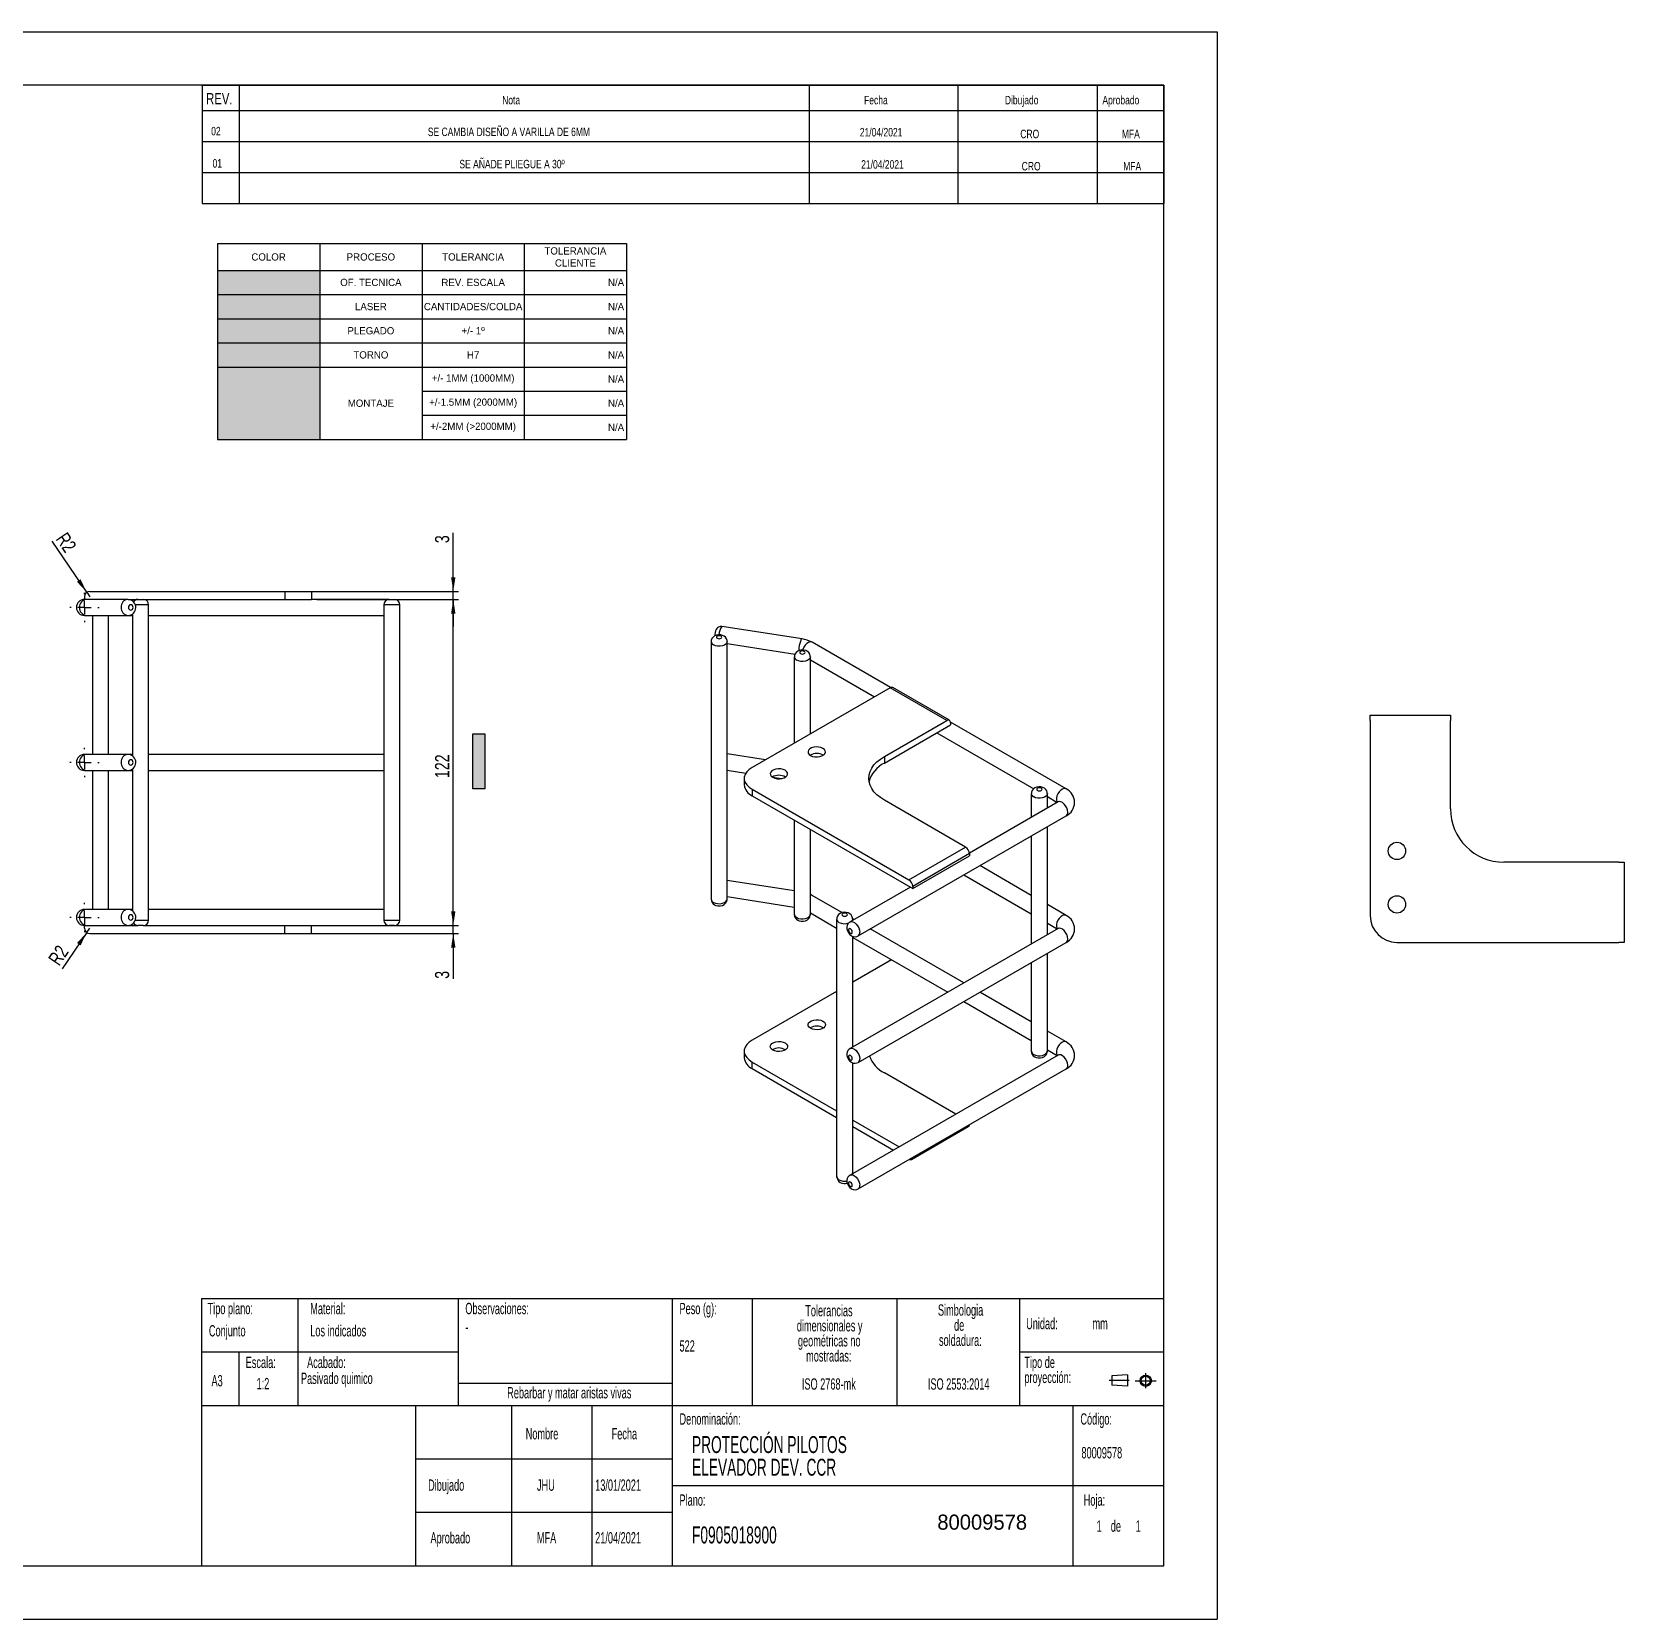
# Model space of a CAD drawing. Extents: x 0 to 992, y 0 to 594.
# Drawn here: x 397 to 992, y 0 to 594 of the extents above; entities that cross this region are included whole.
import ezdxf

# ---------------------------------------------------------------- set-up
doc = ezdxf.new("R2010")
doc.units = 0
doc.header["$LTSCALE"] = 2
doc.linetypes.add('CENTERX2', pattern=[20.32, 12.7, -2.54, 2.54, -2.54])
doc.layers.get('0').update_dxf_attribs({"linetype": 'CONTINUOUS'})
doc.layers.add('FORMATO', color=7, linetype='CONTINUOUS')
doc.layers.add('SLD-0', color=179, linetype='CONTINUOUS')
doc.styles.add('SLDTEXTSTYLE0', font='TXT', dxfattribs={"width": 0.605})
doc.styles.add('SLDTEXTSTYLE1', font='TXT', dxfattribs={"width": 0.75})
doc.dimstyles.new('SLDDIMSTYLE10', dxfattribs={"dimtxt": 5.291667, "dimasz": 5.291667, "dimexe": 0, "dimexo": 0.0625, "dimgap": 1.322917, "dimtad": 1, "dimdec": 1, "dimrnd": 1e-09, "dimzin": 12, "dimdsep": 46, "dimtxsty": 'SLDTEXTSTYLE1', "dimsah": 1, "dimcen": 0.09, "dimadec": 0, "dimazin": 0, "dimtfac": 1, "dimtdec": 1, "dimtofl": 0, "dimtmove": 0, "dimatfit": 3, "dimfxl": 1, "dimtolj": 1, "dimtzin": 12, "dimarcsym": 0})
doc.dimstyles.new('SLDDIMSTYLE2', dxfattribs={"dimtxt": 5.291667, "dimasz": 5.291667, "dimexe": 0, "dimexo": 0.0625, "dimgap": 1.322917, "dimtad": 1, "dimdec": 1, "dimrnd": 1e-09, "dimzin": 12, "dimdsep": 46, "dimtxsty": 'SLDTEXTSTYLE1', "dimsah": 1, "dimcen": 0, "dimadec": 0, "dimazin": 0, "dimtfac": 1, "dimtdec": 1, "dimtofl": 0, "dimtmove": 0, "dimatfit": 3, "dimfxl": 1, "dimtolj": 1, "dimtzin": 12, "dimarcsym": 0})
doc.dimstyles.new('SLDDIMSTYLE9', dxfattribs={"dimtxt": 5.291667, "dimasz": 5.291667, "dimexe": 0, "dimexo": 0.0625, "dimgap": 1.322917, "dimtad": 1, "dimdec": 1, "dimrnd": 1e-09, "dimzin": 12, "dimdsep": 46, "dimtxsty": 'SLDTEXTSTYLE1', "dimsah": 1, "dimcen": 0.09, "dimadec": 0, "dimazin": 0, "dimtfac": 1, "dimtdec": 1, "dimtmove": 0, "dimatfit": 0, "dimfxl": 1, "dimtolj": 1, "dimtzin": 12, "dimarcsym": 0})

# ---------------------------------------------------------------- blocks, each defined once
blk = doc.blocks.new('BLOQUE3')
at = {"color": 7, "linetype": 'CENTERX2'}
for p, q in [((795.85, 260.11), (789.6, 260.11)), ((797.76, 260.04), (804.32, 260.04)), ((801.04, 257.69), (801.04, 262.39))]:
    blk.add_line(p, q, dxfattribs=at)
at = {"color": 7, "linetype": 'Continuous'}
for p, q in [((795.37, 261.89), (790.46, 261.54)), ((790.46, 261.54), (790.46, 258.68)), ((795.37, 258.33), (790.46, 258.68)), ((795.37, 261.89), (795.37, 258.33))]:
    blk.add_line(p, q, dxfattribs=at)
for radius in [1.78, 1.43]:
    blk.add_circle((801.04, 260.04), radius, dxfattribs=at)
blk = doc.blocks.new('SW_NOTE_0')
at = {"layer": 'SLD-0', "color": 0, "attachment_point": 2, "style": 'SLDTEXTSTYLE0'}
for s, insert, char_height in [('dimensionales y', (15.09, -0.19), 4.2333), ('Tolerancias', (14.82, 5.46), 4.2333), ('geométricas no', (14.93, -5.83), 4.2333), ('mostradas:', (14.76, -11.48), 4.233)]:
    blk.add_mtext(s, dxfattribs=dict(at, insert=insert, char_height=char_height))
blk = doc.blocks.new('SW_NOTE_0_1')
at = {"layer": 'SLD-0', "color": 0, "attachment_point": 1, "style": 'SLDTEXTSTYLE0'}
for s, insert, char_height in [('Tipo de', (0, 5.46), 4.233), ('proyección:', (0, -0.19), 4.2333)]:
    blk.add_mtext(s, dxfattribs=dict(at, insert=insert, char_height=char_height))
blk = doc.blocks.new('SW_NOTE_0_2')
at = {"layer": 'SLD-0', "color": 0, "char_height": 4.233, "attachment_point": 2, "style": 'SLDTEXTSTYLE0'}
for s, insert in [('Simbologia', (14.22, 5.46)), ('de', (13.68, -0.19)), ('soldadura:', (14.13, -5.83))]:
    blk.add_mtext(s, dxfattribs=dict(at, insert=insert))
blk = doc.blocks.new('SW_NOTE_0_4')
at = {"layer": 'SLD-0', "color": 0, "char_height": 6.35, "attachment_point": 1, "style": 'SLDTEXTSTYLE0'}
for s, insert in [('PROTECCIÓN PILOTOS', (0, 8.19)), ('ELEVADOR DEV. CCR', (0, -0.28))]:
    blk.add_mtext(s, dxfattribs=dict(at, insert=insert))
blk = doc.blocks.new('_D_37')
at = {"layer": 'FORMATO', "color": 7, "transparency": 16777216}
for p, q in [((554.16, 384.61), (554.16, 406.56)), ((493.16, 384.61), (556.16, 384.61)), ((503.16, 381.61), (556.16, 381.61)), ((554.16, 381.61), (554.16, 384.61)), ((554.16, 381.61), (554.16, 371.43))]:
    blk.add_line(p, q, dxfattribs=at)
for points in [[(554.16, 384.61), (554.98, 389.9), (553.35, 389.9)], [(554.16, 381.61), (553.35, 376.31), (554.98, 376.31)]]:
    blk.add_solid(points, dxfattribs=at)
at = {"layer": 'FORMATO', "color": 7, "transparency": 16777216, "insert": (547.34, 402.65), "char_height": 5.29, "attachment_point": 1, "rotation": 90, "style": 'SLDTEXTSTYLE1'}
blk.add_mtext('3', dxfattribs=at)
blk = doc.blocks.new('_D_38')
at = {"layer": 'FORMATO', "color": 7, "transparency": 16777216}
for p, q in [((554.16, 259.61), (554.16, 269.78)), ((493.16, 256.61), (556.16, 256.61)), ((503.16, 259.61), (556.16, 259.61)), ((554.16, 256.61), (554.16, 259.61)), ((554.16, 256.61), (554.16, 239.63))]:
    blk.add_line(p, q, dxfattribs=at)
for points in [[(554.16, 259.61), (554.98, 264.9), (553.35, 264.9)], [(554.16, 256.61), (553.35, 251.31), (554.98, 251.31)]]:
    blk.add_solid(points, dxfattribs=at)
at = {"layer": 'FORMATO', "color": 7, "transparency": 16777216, "insert": (547.34, 239.63), "char_height": 5.29, "attachment_point": 1, "rotation": 90, "style": 'SLDTEXTSTYLE1'}
blk.add_mtext('3', dxfattribs=at)
blk = doc.blocks.new('_D_39')
at = {"layer": 'FORMATO', "color": 7, "transparency": 16777216}
for p, q in [((503.16, 381.61), (556.16, 381.61)), ((554.16, 259.61), (554.16, 381.61)), ((503.16, 259.61), (556.16, 259.61))]:
    blk.add_line(p, q, dxfattribs=at)
for points in [[(554.16, 381.61), (553.35, 376.31), (554.98, 376.31)], [(554.16, 259.61), (554.98, 264.9), (553.35, 264.9)]]:
    blk.add_solid(points, dxfattribs=at)
at = {"layer": 'FORMATO', "color": 7, "transparency": 16777216, "insert": (547.34, 314.74), "char_height": 5.292, "attachment_point": 1, "rotation": 90, "style": 'SLDTEXTSTYLE1'}
blk.add_mtext('122', dxfattribs=at)
blk = doc.blocks.new('_D_40')
at = {"layer": 'FORMATO', "color": 7, "transparency": 16777216}
for q in [(404.07, 403.42), (418.16, 382.61)]:
    blk.add_line((417.04, 384.26), q, dxfattribs=at)
blk.add_solid([(417.04, 384.26), (414.75, 389.1), (413.4, 388.19)], dxfattribs=at)
at = {"layer": 'FORMATO', "color": 7, "transparency": 16777216, "insert": (409.65, 407.2), "char_height": 5.292, "attachment_point": 1, "rotation": 304.09855, "style": 'SLDTEXTSTYLE1'}
blk.add_mtext('R2', dxfattribs=at)
blk = doc.blocks.new('_D_41')
at = {"layer": 'FORMATO', "color": 7, "transparency": 16777216}
for q in [(407.85, 243.37), (418.16, 258.61)]:
    blk.add_line((417.04, 256.95), q, dxfattribs=at)
blk.add_solid([(417.04, 256.95), (413.4, 253.03), (414.75, 252.11)], dxfattribs=at)
at = {"layer": 'FORMATO', "color": 7, "transparency": 16777216, "insert": (402.33, 247.11), "char_height": 5.292, "attachment_point": 1, "rotation": 55.90079, "style": 'SLDTEXTSTYLE1'}
blk.add_mtext('R2', dxfattribs=at)
blk = doc.blocks.new('SW_CENTERMARKSYMBOL_15')
at = {"layer": 'FORMATO', "color": 0}
for p, q in [((-5, 0), (-5.5, 0)), ((0, 0), (-2.5, 0)), ((0, 5), (0, 5.5)), ((0, 0), (0, 2.5)), ((0, 0), (0, -2.5)), ((0, 0), (2.5, 0)), ((5, 0), (5.5, 0)), ((0, -5), (0, -5.5))]:
    blk.add_line(p, q, dxfattribs=at)
blk = doc.blocks.new('SW_CENTERMARKSYMBOL_16')
at = {"layer": 'FORMATO', "color": 0}
for p, q in [((-5, 0), (-5.5, 0)), ((0, 0), (-2.5, 0)), ((0, 5), (0, 5.5)), ((0, 0), (0, 2.5)), ((0, 0), (0, -2.5)), ((0, 0), (2.5, 0)), ((5, 0), (5.5, 0)), ((0, -5), (0, -5.5))]:
    blk.add_line(p, q, dxfattribs=at)
blk = doc.blocks.new('SW_CENTERMARKSYMBOL_17')
at = {"layer": 'FORMATO', "color": 0}
for p, q in [((-5, 0), (-5.5, 0)), ((0, 0), (-2.5, 0)), ((0, 5), (0, 5.5)), ((0, 0), (0, 2.5)), ((0, 0), (0, -2.5)), ((0, 0), (2.5, 0)), ((5, 0), (5.5, 0)), ((0, -5), (0, -5.5))]:
    blk.add_line(p, q, dxfattribs=at)
blk = doc.blocks.new('*T86')
at = {"color": 0, "linetype": 'ByBlock', "lineweight": -2, "transparency": 16777216}
for p, q in [((0, 0), (153.06, 0)), ((0, 0), (0, -73.3)), ((38.26, 0), (38.26, -73.3)), ((76.53, 0), (76.53, -73.3)), ((114.79, 0), (114.79, -73.3)), ((153.06, 0), (153.06, -73.3)), ((0, -10.03), (153.06, -10.03)), ((0, -19.07), (153.06, -19.07)), ((0, -28.11), (153.06, -28.11)), ((0, -37.15), (153.06, -37.15)), ((0, -46.19), (153.06, -46.19)), ((76.53, -55.23), (153.06, -55.23)), ((76.53, -64.26), (153.06, -64.26)), ((0, -73.3), (153.06, -73.3))]:
    blk.add_line(p, q, dxfattribs=at)
at = {"color": 5, "transparency": 16777216}
blk.add_solid([(0, -10.03), (0, -19.07), (38.26, -10.03), (38.26, -19.07)], dxfattribs=at)
at = {"color": 2, "transparency": 16777216}
blk.add_solid([(0, -19.07), (0, -28.11), (38.26, -19.07), (38.26, -28.11)], dxfattribs=at)
at = {"color": 3, "transparency": 16777216}
blk.add_solid([(0, -28.11), (0, -37.15), (38.26, -28.11), (38.26, -37.15)], dxfattribs=at)
at = {"color": 181, "transparency": 16777216}
blk.add_solid([(0, -37.15), (0, -46.19), (38.26, -37.15), (38.26, -46.19)], dxfattribs=at)
at = {"color": 1, "transparency": 16777216}
blk.add_solid([(0, -46.19), (0, -73.3), (38.26, -46.19), (38.26, -73.3)], dxfattribs=at)
at = {"color": 0, "transparency": 16777216, "width": 36.4562}
for s, insert, char_height, attachment_point in [('COLOR', (19.13, -5.02), 2.712, 5), ('PROCESO', (57.4, -5.02), 2.712, 5), ('TOLERANCIA', (95.66, -5.02), 2.712, 5), ('TOLERANCIA\\PCLIENTE', (133.92, -5.02), 2.712, 5), ('OF. TECNICA', (57.4, -14.55), 2.7116, 5), ('REV. ESCALA', (95.66, -14.55), 2.7116, 5), ('N/A', (152.15, -14.55), 2.712, 6), ('LASER', (57.4, -23.59), 2.712, 5), ('CANTIDADES/COLDA', (95.66, -23.59), 2.7116, 5), ('N/A', (152.15, -23.59), 2.712, 6), ('PLEGADO', (57.4, -32.63), 2.712, 5), ('+/- 1º', (95.66, -32.63), 2.712, 5), ('N/A', (152.15, -32.63), 2.712, 6), ('TORNO', (57.4, -41.67), 2.712, 5), ('H7', (95.66, -41.67), 2.712, 5), ('N/A', (152.15, -41.67), 2.712, 6), ('+/- 1MM (1000MM)', (95.66, -50.71), 2.7116, 5), ('N/A', (152.15, -50.71), 2.712, 6), ('MONTAJE', (57.4, -59.74), 2.712, 5), ('+/-1.5MM (2000MM)', (95.66, -59.74), 2.7116, 5), ('N/A', (152.15, -59.74), 2.712, 6), ('+/-2MM (>2000MM)', (95.66, -68.78), 2.7116, 5), ('N/A', (152.15, -68.78), 2.712, 6)]:
    blk.add_mtext(s, dxfattribs=dict(at, insert=insert, char_height=char_height, attachment_point=attachment_point))

msp = doc.modelspace()

# ---------------------------------------------------------------- hatches: boundary and pattern name
h = msp.add_hatch(color=256)
h.set_gradient(color1=(255, 0, 0), color2=(255, 0, 0), tint=1)
h.paths.add_polyline_path([(565.981293, 331.346098), (561.518487, 331.346098), (561.518487, 310.719562), (565.981293, 310.719562)])

# ---------------------------------------------------------------- linework, layer by layer
at = {"color": 7, "linetype": 'Continuous'}
for p, q in [((0, 594), (840, 594)), ((840, 594), (840, 0)), ((820, 574), (40, 574)), ((820, 20), (820, 574)), ((416.164944, 382.606636), (416.164944, 381.606638)), ((416.968795, 381.606638), (416.164944, 381.606638)), ((432.485456, 381.606638), (416.968795, 381.606638)), ((418.164948, 384.60664), (491.164943, 384.60664)), ((432.485456, 381.606638), (436.181607, 381.606638)), ((436.181607, 381.606638), (438.181604, 381.606638)), ((438.181604, 381.606638), (491.164943, 381.606638)), ((491.164943, 384.60664), (491.164943, 381.606638)), ((491.164943, 384.60664), (501.164945, 384.60664)), ((491.164943, 381.606638), (501.164945, 381.606638)), ((501.164945, 384.60664), (501.164945, 381.606638)), ((530.164945, 381.606638), (501.164945, 381.606638)), ((530.164945, 381.606638), (532.164945, 381.606638)), ((416.164944, 375.606637), (416.968795, 375.606637)), ((416.968795, 375.606637), (432.485456, 375.606637)), ((419.164943, 375.606637), (419.164943, 323.606637)), ((425.164947, 323.606637), (425.164947, 375.606637)), ((432.485456, 375.606637), (434.181603, 375.606637)), ((434.181603, 376.204028), (434.181603, 323.017453)), ((440.181608, 261.606637), (440.181608, 379.606637)), ((440.181608, 375.606637), (528.164945, 375.606637)), ((528.164945, 379.606637), (528.164945, 261.606637)), ((534.164945, 261.606637), (534.164945, 379.606637)), ((684.649618, 366.824172), (654.673731, 371.460955)), ((650.628149, 365.817638), (650.628149, 269.465822)), ((656.628138, 269.465825), (656.628138, 365.817641)), ((656.628138, 365.087283), (682.022578, 361.159172)), ((717.746763, 348.608389), (688.380625, 365.561099)), ((681.759424, 360.105659), (681.759424, 327.847079)), ((687.759423, 331.310802), (687.759423, 360.105656)), ((687.759423, 358.991694), (711.734373, 345.15125)), ((717.563735, 348.516467), (665.944944, 318.717573)), ((738.77694, 336.270345), (717.563735, 348.516467)), ((739.776863, 336.369361), (718.563659, 348.615483)), ((715.442416, 322.799611), (738.77694, 336.270345)), ((715.442416, 320.349987), (740.191156, 334.637131)), ((783.410334, 310.701616), (740.179234, 335.658399)), ((740.191156, 335.45367), (740.191156, 334.637131)), ((897.213539, 336.266188), (897.213539, 338.266192)), ((897.213539, 338.266192), (927.213541, 338.266192)), ((897.213539, 336.266188), (897.213539, 263.266193)), ((927.213541, 338.266192), (927.213541, 336.266188)), ((927.213541, 303.266188), (927.213541, 336.266188)), ((735.069244, 331.680316), (771.317782, 310.75448)), ((416.968795, 323.606637), (416.164944, 323.606637)), ((432.485456, 323.606637), (416.968795, 323.606637)), ((434.181603, 323.606637), (432.485456, 323.606637)), ((528.164945, 323.606637), (440.181608, 323.606637)), ((670.918554, 321.588778), (656.628138, 323.799273)), ((687.759423, 323.240623), (687.759423, 323.348762)), ((715.442416, 322.799611), (715.442416, 320.349987)), ((416.164944, 317.606637), (416.968795, 317.606637)), ((416.968795, 317.606637), (432.485456, 317.606637)), ((419.164943, 317.606637), (419.164943, 265.606637)), ((425.164947, 265.606637), (425.164947, 317.606637)), ((432.485456, 317.606637), (434.181603, 317.606637)), ((434.181603, 318.20403), (434.181603, 265.017453)), ((440.181608, 317.606637), (528.164945, 317.606637)), ((656.628138, 317.727917), (663.640267, 316.643253)), ((663.016006, 314.635534), (663.016006, 312.185909)), ((665.944941, 310.553492), (665.944941, 308.103868)), ((665.944941, 310.553492), (724.634804, 276.672555)), ((673.568389, 315.107532), (677.016212, 314.574212)), ((665.944941, 308.103868), (726.049018, 273.406523)), ((745.848009, 288.918678), (715.442416, 306.471453)), ((780.410578, 305.803167), (747.25291, 286.661653)), ((770.425174, 308.920011), (770.425174, 300.038717)), ((776.42517, 303.502441), (776.42517, 308.920009)), ((776.425171, 307.806047), (780.152606, 305.654245)), ((681.759424, 298.974362), (681.759424, 263.753843)), ((705.628586, 255.704429), (783.410334, 300.606876)), ((687.759423, 263.75384), (687.759423, 295.510633)), ((770.425174, 293.110702), (770.425174, 252.67935)), ((776.42517, 256.143075), (776.42517, 296.574427)), ((724.634804, 276.672555), (745.848009, 288.918678)), ((747.262222, 286.469184), (726.049018, 274.223062)), ((747.262222, 286.469184), (747.262222, 285.652645)), ((726.049018, 273.406523), (747.262222, 285.652645)), ((770.425175, 270.838423), (751.134725, 281.974563)), ((990.213538, 283.266192), (947.213536, 283.266192)), ((990.213538, 283.266192), (992.213538, 283.266192)), ((992.213538, 283.266192), (992.213538, 253.266191)), ((681.759419, 272.552505), (656.628138, 276.439907)), ((726.049018, 274.223062), (726.049018, 273.406523)), ((745.134233, 278.510553), (770.425171, 263.910405)), ((656.628138, 270.368548), (681.759419, 266.481146)), ((688.380625, 270.842365), (687.759423, 271.166634)), ((699.543571, 264.398133), (688.380625, 270.842365)), ((725.17044, 273.913714), (702.62883, 260.90072)), ((416.968795, 265.606637), (416.164944, 265.606637)), ((432.485456, 265.606637), (416.968795, 265.606637)), ((434.181603, 265.606637), (432.485456, 265.606637)), ((528.164945, 265.606637), (440.181608, 265.606637)), ((687.759423, 264.27296), (697.593173, 258.596057)), ((783.410334, 263.34225), (776.425174, 267.374697)), ((416.164944, 259.606636), (416.968795, 259.606636)), ((416.164944, 258.606638), (416.164944, 259.606636)), ((416.968795, 259.606636), (432.485456, 259.606636)), ((418.164948, 256.606634), (491.164943, 256.606634)), ((432.485456, 259.606636), (436.181607, 259.606636)), ((438.181604, 259.606636), (436.181607, 259.606636)), ((438.181604, 259.606636), (491.164943, 259.606636)), ((491.164943, 256.606634), (491.164943, 259.606636)), ((491.164943, 259.606636), (501.164945, 259.606636)), ((491.164943, 256.606634), (501.164945, 256.606634)), ((501.164945, 259.606636), (530.164945, 259.606636)), ((501.164945, 256.606634), (501.164945, 259.606636)), ((532.164945, 259.606636), (530.164945, 259.606636)), ((697.593174, 261.976544), (697.593174, 165.624727)), ((780.410578, 258.443801), (702.62883, 213.541354)), ((704.115377, 261.758886), (703.560803, 262.079035)), ((703.593174, 261.457424), (703.593174, 261.976544)), ((745.134239, 238.079201), (710.115866, 258.294878)), ((776.425171, 260.446679), (780.152606, 258.294877)), ((703.593172, 255.132331), (739.133744, 234.615195)), ((703.593174, 214.098058), (703.593174, 255.560448)), ((705.628586, 208.345061), (783.410334, 253.247508)), ((907.213537, 253.266191), (990.213538, 253.266191)), ((992.213538, 253.266191), (990.213538, 253.266191)), ((718.099374, 246.758081), (703.593177, 238.383831)), ((770.425174, 245.751335), (770.425174, 212.568194)), ((776.42517, 212.568193), (776.42517, 249.215059)), ((697.593173, 234.920103), (665.944944, 216.649969)), ((770.425175, 223.479054), (751.134725, 234.615194)), ((745.134233, 231.151187), (770.425171, 216.551039)), ((783.410334, 215.982882), (776.425174, 220.015328)), ((663.016006, 212.567929), (663.016006, 210.118305)), ((780.410578, 211.084433), (702.62883, 166.181985)), ((776.425171, 213.087313), (780.152606, 210.935511)), ((665.944941, 206.036263), (665.944941, 208.485888)), ((665.944941, 208.485888), (697.593173, 190.215752)), ((665.944941, 206.036263), (697.593173, 187.766128)), ((703.593174, 166.73869), (703.593174, 208.20108)), ((705.628586, 160.985694), (783.410334, 205.888142)), ((742.140313, 188.99148), (715.442416, 204.403848)), ((703.593175, 186.752025), (720.927109, 176.745358)), ((703.593175, 184.302401), (718.805444, 175.520545)), ((725.634723, 172.056313), (746.847928, 184.302436)), ((460, 120), (820, 120)), ((460, 120), (460, 20)), ((40, 20), (820, 20)), ((15.061237, 0), (840, 0))]:
    msp.add_line(p, q, dxfattribs=at)
at = {"color": 8, "linetype": 'Continuous'}
for p, q in [((440.181608, 379.606637), (435.152115, 379.606637)), ((534.164945, 379.606637), (528.164945, 379.606637)), ((435.145894, 261.606637), (440.181608, 261.606637)), ((528.164945, 261.606637), (534.164945, 261.606637))]:
    msp.add_line(p, q, dxfattribs=at)
at = {"color": 7, "linetype": 'Continuous', "flags": 128}
for points in [[(432.619425, 378.606635), (432.685347, 378.223955), (432.87308, 377.899531), (433.154041, 377.682756), (433.48545, 377.606637), (433.816867, 377.682756), (434.097829, 377.899531), (434.285553, 378.223955), (434.351476, 378.606635), (434.285553, 378.98932), (434.097829, 379.313744), (433.816867, 379.530515), (433.48545, 379.606637), (433.154041, 379.530515), (432.87308, 379.313744), (432.685347, 378.98932), (432.619425, 378.606635)], [(654.681075, 371.453391), (654.639607, 371.465941), (653.971311, 371.44755), (653.44025, 371.266855), (653.027006, 370.994734), (652.713733, 370.670344), (652.478317, 370.309378), (652.288135, 369.880282), (652.100123, 369.215174), (651.989582, 368.527449), (651.962829, 367.971879)], [(656.597508, 365.816589), (656.590474, 366.235346), (656.370731, 366.886144), (656.006804, 367.41649), (655.528416, 367.835988), (654.939983, 368.149298), (654.234012, 368.345113), (653.433338, 368.389839), (652.594742, 368.246269), (651.893319, 367.941692), (651.335953, 367.508472), (650.92558, 366.96157), (650.683462, 366.322967), (650.647489, 365.813933)], [(652.921038, 367.042518), (653.245453, 366.917378), (653.628141, 366.873434), (654.010824, 366.917381), (654.335249, 367.042515), (654.552016, 367.229805), (654.628143, 367.450723), (654.552016, 367.671641), (654.335249, 367.858925), (654.010819, 367.984068), (653.628146, 368.028009), (653.245453, 367.984068), (652.921033, 367.858925), (652.704261, 367.671644), (652.628144, 367.45072), (652.704256, 367.229805), (652.921038, 367.042518)], [(687.728793, 360.104604), (687.721759, 360.523361), (687.502006, 361.174165), (687.138089, 361.704505), (686.65969, 362.124009), (686.071268, 362.437313), (685.365287, 362.633134), (684.564623, 362.677854), (683.726027, 362.534284), (683.024604, 362.229707), (682.467238, 361.796486), (682.056854, 361.249591), (681.814736, 360.610988), (681.778774, 360.101948)], [(684.052312, 361.330539), (684.376743, 361.205396), (684.759426, 361.161449), (685.142109, 361.205396), (685.466529, 361.330539), (685.683301, 361.51782), (685.759428, 361.738738), (685.683306, 361.959659), (685.466524, 362.146946), (685.142109, 362.272085), (684.759421, 362.31603), (684.376738, 362.272082), (684.052323, 362.146943), (683.835546, 361.959659), (683.759418, 361.738741), (683.835546, 361.517823), (684.052312, 361.330539)], [(687.839312, 323.192844), (688.579853, 322.87282), (689.446577, 322.686199), (690.369266, 322.648103), (691.273174, 322.761616), (692.085064, 323.017543), (692.739173, 323.395152), (693.1825, 323.863846), (693.379131, 324.385661), (693.313139, 324.918318), (692.989868, 325.418667), (692.43551, 325.846172), (691.694969, 326.166196), (690.828245, 326.352817), (689.905556, 326.390913), (689.001654, 326.277397), (688.189758, 326.021473), (687.535649, 325.643864), (687.092328, 325.175167), (686.895692, 324.653355), (686.961683, 324.120698), (687.284955, 323.620349), (687.839312, 323.192844)], [(715.442416, 306.471453), (713.947926, 307.436874), (712.650066, 308.492821), (711.565175, 309.626018), (710.706888, 310.822213), (710.085991, 312.066359), (709.71031, 313.34282), (709.584552, 314.635532), (709.71031, 315.928247), (710.085997, 317.204705), (710.706886, 318.448856), (711.565175, 319.645046), (712.650066, 320.778243), (713.94792, 321.834193), (715.442416, 322.799611)], [(432.619425, 320.606637), (432.685347, 320.223954), (432.87308, 319.89953), (433.154041, 319.682757), (433.48545, 319.606637), (433.816867, 319.682757), (434.097829, 319.89953), (434.285553, 320.223954), (434.351476, 320.606637), (434.285553, 320.98932), (434.097829, 321.313744), (433.816867, 321.530517), (433.48545, 321.606637), (433.154041, 321.530517), (432.87308, 321.313744), (432.685347, 320.98932), (432.619425, 320.606637)], [(665.944944, 318.717573), (664.824491, 317.946717), (663.952931, 317.075256), (663.356748, 316.129664), (663.054065, 315.138671), (663.054062, 314.132394), (663.356748, 313.141403), (663.952928, 312.19581), (664.824486, 311.324347), (665.944941, 310.553492)], [(673.697179, 315.028764), (674.437718, 314.708739), (675.304442, 314.522118), (676.227128, 314.484021), (677.131039, 314.597535), (677.942929, 314.853462), (678.597038, 315.231071), (679.040365, 315.699765), (679.236995, 316.22158), (679.171004, 316.754237), (678.847732, 317.254586), (678.293372, 317.68209), (677.552834, 318.002115), (676.68611, 318.188736), (675.763421, 318.226832), (674.859518, 318.113316), (674.047623, 317.857392), (673.393514, 317.479783), (672.950192, 317.011086), (672.753554, 316.489273), (672.819548, 315.956617), (673.142819, 315.456268), (673.697179, 315.028764)], [(776.394538, 308.918958), (776.387507, 309.337715), (776.167757, 309.988516), (775.803838, 310.518857), (775.325441, 310.938361), (774.737017, 311.251666), (774.031039, 311.447485), (773.230369, 311.492208), (772.391776, 311.348637), (771.690349, 311.044062), (771.132984, 310.610841), (770.722608, 310.063941), (770.480488, 309.425339), (770.444518, 308.916304)], [(772.718067, 310.144889), (773.042491, 310.019749), (773.425171, 309.975804), (773.807858, 310.019749), (774.132282, 310.144889), (774.34905, 310.332172), (774.425173, 310.553093), (774.349054, 310.774012), (774.132278, 310.961295), (773.807858, 311.086438), (773.425174, 311.13038), (773.042487, 311.086435), (772.718068, 310.961298), (772.501295, 310.774012), (772.425171, 310.553091), (772.501296, 310.332175), (772.718067, 310.144889)], [(780.766397, 306.065444), (780.771789, 306.075364), (780.661611, 305.971922), (780.410578, 305.803167)], [(651.92112, 267.325522), (652.451543, 267.083574), (653.189619, 266.914473), (654.001573, 266.907305), (654.844383, 267.097699), (655.512426, 267.436543), (656.034484, 267.898408), (656.406451, 268.470659), (656.603203, 269.125502), (656.597508, 269.464605)], [(432.619425, 262.606639), (432.685347, 262.223955), (432.87308, 261.89953), (433.154041, 261.682759), (433.48545, 261.606637), (433.816867, 261.682759), (434.097829, 261.89953), (434.285553, 262.223955), (434.351476, 262.606639), (434.285553, 262.989319), (434.097829, 263.313744), (433.816867, 263.530518), (433.48545, 263.606637), (433.154041, 263.530518), (432.87308, 263.313744), (432.685347, 262.989319), (432.619425, 262.606639)], [(683.052394, 261.613543), (683.582828, 261.371589), (684.320904, 261.202488), (685.132847, 261.195325), (685.975668, 261.385714), (686.643701, 261.724564), (687.165758, 262.186429), (687.537725, 262.75868), (687.734488, 263.413517), (687.728793, 263.75262)], [(703.562539, 261.975492), (703.55551, 262.394249), (703.335757, 263.045049), (702.97184, 263.575391), (702.493444, 263.994896), (701.905017, 264.308198), (701.199042, 264.504019), (700.398369, 264.548741), (699.559775, 264.405169), (698.85835, 264.100595), (698.300987, 263.667376), (697.890607, 263.120473), (697.648487, 262.481871), (697.612518, 261.972836)], [(699.886067, 263.201422), (700.210491, 263.076281), (700.593174, 263.032338), (700.975857, 263.076281), (701.300281, 263.201422), (701.517054, 263.388707), (701.593174, 263.609626), (701.517054, 263.830544), (701.300281, 264.01783), (700.975858, 264.14297), (700.593174, 264.186913), (700.210491, 264.14297), (699.886067, 264.01783), (699.669295, 263.830544), (699.593174, 263.609626), (699.669295, 263.388707), (699.886067, 263.201422)], [(702.64505, 260.874717), (702.285795, 260.659174), (701.832054, 260.143449), (701.554707, 259.563088), (701.43059, 258.938985), (701.453481, 258.272686), (701.636904, 257.563341), (701.998542, 256.847562), (702.54223, 256.193114), (703.156733, 255.738007), (703.810631, 255.471978), (704.489486, 255.390091), (705.163603, 255.499784), (705.622137, 255.723068)], [(703.421601, 257.077961), (703.367776, 257.421511), (703.214494, 257.774904), (702.985092, 258.084337), (702.714494, 258.302707), (702.443896, 258.396763), (702.214494, 258.352192), (702.061213, 258.175773), (702.007388, 257.894369), (702.061213, 257.550822), (702.214494, 257.197429), (702.443896, 256.887992), (702.714494, 256.669625), (702.985092, 256.575567), (703.214494, 256.620141), (703.367776, 256.796559), (703.421601, 257.077961)], [(780.766397, 258.706076), (780.771789, 258.715998), (780.661611, 258.612555), (780.410578, 258.443801)], [(692.43551, 223.778568), (692.989868, 223.351063), (693.313139, 222.850714), (693.379131, 222.318056), (693.1825, 221.796242), (692.739173, 221.327547), (692.085064, 220.949938), (691.273174, 220.694011), (690.369266, 220.580499), (689.446577, 220.618595), (688.579853, 220.805215), (687.839312, 221.125239), (687.284955, 221.552745), (686.961683, 222.053093), (686.895692, 222.585751), (687.092328, 223.107562), (687.535649, 223.57626), (688.189758, 223.953869), (689.001654, 224.209793), (689.905556, 224.323308), (690.828245, 224.285212), (691.694969, 224.098592), (692.43551, 223.778568)], [(665.944944, 216.649969), (664.824491, 215.879112), (663.952931, 215.007651), (663.356748, 214.06206), (663.054065, 213.071067), (663.054062, 212.06479), (663.356748, 211.073798), (663.952928, 210.128206), (664.824486, 209.256743), (665.944941, 208.485888)], [(678.293372, 215.614485), (678.847732, 215.186982), (679.171004, 214.686633), (679.236995, 214.153976), (679.040365, 213.632161), (678.597038, 213.163466), (677.942929, 212.785858), (677.131039, 212.52993), (676.227128, 212.416416), (675.304442, 212.454514), (674.437718, 212.641135), (673.697179, 212.96116), (673.142819, 213.388664), (672.819548, 213.889013), (672.753554, 214.421668), (672.950192, 214.943481), (673.393514, 215.412179), (674.047623, 215.789788), (674.859518, 216.045712), (675.763421, 216.159228), (676.68611, 216.121131), (677.552834, 215.934511), (678.293372, 215.614485)], [(702.64505, 213.51535), (702.285795, 213.299807), (701.832054, 212.784083), (701.554707, 212.203722), (701.43059, 211.579619), (701.453481, 210.913319), (701.636904, 210.203973), (701.998542, 209.488196), (702.54223, 208.833746), (703.156733, 208.37864), (703.810631, 208.112611), (704.489486, 208.030725), (705.163603, 208.140416), (705.622137, 208.363699)], [(703.421601, 209.718595), (703.367776, 210.062144), (703.214494, 210.415537), (702.985092, 210.724971), (702.714494, 210.94334), (702.443896, 211.037397), (702.214494, 210.992824), (702.061213, 210.816407), (702.007388, 210.535003), (702.061213, 210.191454), (702.214494, 209.838061), (702.443896, 209.528627), (702.714494, 209.310258), (702.985092, 209.216201), (703.214494, 209.260774), (703.367776, 209.437191), (703.421601, 209.718595)], [(771.718149, 210.427893), (772.248573, 210.185945), (772.986651, 210.016842), (773.798598, 210.009677), (774.641418, 210.200066), (775.309452, 210.538915), (775.831512, 211.000778), (776.203477, 211.573031), (776.400233, 212.227871), (776.39454, 212.566974)], [(780.766397, 211.346709), (780.771789, 211.356629), (780.661611, 211.253187), (780.410578, 211.084433)], [(702.64505, 166.155982), (702.285795, 165.94044), (701.832054, 165.424714), (701.554707, 164.844354), (701.43059, 164.220251), (701.453481, 163.553951), (701.636904, 162.844607), (701.998542, 162.128827), (702.54223, 161.47438), (703.156733, 161.019272), (703.810631, 160.753243), (704.489486, 160.671356), (705.163603, 160.781049), (705.622137, 161.004333)], [(703.421601, 162.359229), (703.367776, 162.702776), (703.214494, 163.056169), (702.985092, 163.365606), (702.714494, 163.583973), (702.443896, 163.678032), (702.214494, 163.633457), (702.061213, 163.457039), (702.007388, 163.175637), (702.061213, 162.832087), (702.214494, 162.478694), (702.443896, 162.169261), (702.714494, 161.950891), (702.985092, 161.856835), (703.214494, 161.901406), (703.367776, 162.077825), (703.421601, 162.359229)]]:
    msp.add_lwpolyline(points, dxfattribs=at)
at = {"color": 8, "linetype": 'Continuous', "flags": 128}
for points in [[(656.628143, 365.818496), (656.525921, 365.3694), (656.168316, 364.896232), (655.585009, 364.504934), (654.827825, 364.230278), (653.96403, 364.096668), (653.070406, 364.115971), (652.226337, 364.286473), (651.506822, 364.593026)], [(684.649618, 366.824172), (684.474692, 366.750882), (684.249043, 366.427214), (684.018242, 365.875393), (683.802787, 365.144439), (683.621835, 364.299309), (683.491454, 363.415094), (683.423229, 362.570362), (683.416885, 362.381046)], [(688.380625, 365.561099), (688.203366, 365.641676), (687.655752, 365.690644), (687.03927, 365.49724), (686.408706, 365.078655), (685.820083, 364.47208), (685.325706, 363.731414), (684.969502, 362.922467), (684.889886, 362.659467)], [(687.759428, 360.106511), (687.657196, 359.657421), (687.29959, 359.184252), (686.716283, 358.792954), (685.959099, 358.518299), (685.095315, 358.384683), (684.201691, 358.403986), (683.357622, 358.574488), (682.638096, 358.881047)], [(783.410071, 310.701768), (783.233075, 310.782193), (782.685461, 310.83116), (782.068979, 310.637757), (781.438415, 310.219172), (780.849792, 309.612597), (780.355415, 308.871931), (779.999211, 308.062984), (779.812827, 307.257632), (779.812827, 306.527438), (779.999211, 305.93728), (780.190873, 305.676335)], [(776.425174, 308.920865), (776.322949, 308.471771), (775.965344, 307.998602), (775.382033, 307.607306), (774.624849, 307.33265), (773.761064, 307.199035), (772.867438, 307.21834), (772.023366, 307.388843), (771.30385, 307.695397)], [(784.031777, 301.980408), (783.937532, 302.756856), (783.663174, 303.573122), (783.233078, 304.35668), (782.685462, 305.03791), (782.068983, 305.556279), (781.438418, 305.865729), (780.849796, 305.938762), (780.410578, 305.803167)], [(651.506822, 268.24121), (652.226337, 267.934656), (653.070406, 267.764155), (653.96403, 267.744851), (654.827825, 267.878461), (655.585009, 268.153117), (656.168316, 268.544415), (656.525921, 269.017583), (656.628138, 269.465825)], [(688.380625, 270.842365), (688.203366, 270.922942), (687.759423, 270.981065)], [(682.638096, 262.529231), (683.357622, 262.222671), (684.201691, 262.05217), (685.095315, 262.032866), (685.959099, 262.166482), (686.716283, 262.441138), (687.29959, 262.832436), (687.657196, 263.305604), (687.759423, 263.75384)], [(783.410071, 263.3424), (783.233075, 263.422827), (782.685461, 263.471793), (782.068979, 263.278389), (781.438415, 262.859805), (780.849792, 262.25323), (780.355415, 261.512563), (779.999211, 260.703616), (779.812827, 259.898265), (779.812827, 259.16807), (779.999211, 258.577913), (780.190873, 258.316968)], [(702.628088, 260.900293), (703.068048, 261.036315), (703.65667, 260.963281), (704.287235, 260.653832), (704.903713, 260.135462), (705.45133, 259.454232), (705.881425, 258.670675), (706.155784, 257.854408), (706.250028, 257.077961)], [(703.593174, 261.977398), (703.490951, 261.528304), (703.378847, 261.333697)], [(784.031777, 254.621043), (783.937532, 255.397487), (783.663174, 256.213754), (783.233078, 256.997313), (782.685462, 257.678543), (782.068983, 258.196912), (781.438418, 258.506362), (780.849796, 258.579396), (780.410578, 258.443801)], [(783.410071, 215.983034), (783.233075, 216.063459), (782.685461, 216.112426), (782.068979, 215.919022), (781.438415, 215.500437), (780.849792, 214.893862), (780.355415, 214.153196), (779.999211, 213.344249), (779.812827, 212.538897), (779.812827, 211.808704), (779.999211, 211.218546), (780.190873, 210.957601)], [(702.628088, 213.540925), (703.068048, 213.676948), (703.65667, 213.603914), (704.287235, 213.294465), (704.903713, 212.776095), (705.45133, 212.094866), (705.881425, 211.311307), (706.155784, 210.49504), (706.250028, 209.718595)], [(771.30385, 211.343581), (772.023366, 211.037027), (772.867438, 210.866524), (773.761064, 210.847219), (774.624849, 210.980834), (775.382033, 211.25549), (775.965344, 211.646786), (776.322949, 212.119954), (776.42517, 212.568193)], [(784.031777, 207.261677), (783.937532, 208.038121), (783.663174, 208.854388), (783.233078, 209.637945), (782.685462, 210.319175), (782.068983, 210.837545), (781.438418, 211.146994), (780.849796, 211.220028), (780.410578, 211.084433)], [(702.628088, 166.181559), (703.068048, 166.31758), (703.65667, 166.244547), (704.287235, 165.935097), (704.903713, 165.416728), (705.45133, 164.735498), (705.881425, 163.95194), (706.155784, 163.135674), (706.250028, 162.359229)]]:
    msp.add_lwpolyline(points, dxfattribs=at)
msp.add_lwpolyline([(561.518487, 331.346098), (565.981293, 331.346098), (565.981293, 310.719562), (561.518487, 310.719562)], close=True)
at = {"color": 7, "linetype": 'Continuous'}
for centre in [(907.213538, 287.479511), (907.213538, 267.479511)]:
    msp.add_circle(centre, 3.25, dxfattribs=at)
for centre, radius, start, end in [((416.164945, 378.606637), 3, 90, 180), ((418.164945, 382.606637), 2, 90, 180), ((432.426237, 378.603386), 2.975793, 270.590778196, 89.022865607), ((436.181605, 379.606637), 2, 90, 147.14674697), ((438.181605, 379.606637), 2, 0, 90), ((530.164945, 379.606637), 2, 90, 180), ((532.164945, 379.606637), 2, 0, 90), ((416.164945, 378.606637), 3, 180, 270), ((683.097318, 356.09674), 10.839163, 60.828351648, 81.766236629), ((718.149579, 347.698686), 1.005971, 65.693237817, 125.617131434), ((739.329004, 335.593521), 0.873422, 350.786204346, 129.203043899), ((416.164945, 320.606637), 3, 90, 180), ((432.426238, 320.603388), 2.975793, 270.590761776, 89.022882057), ((690.137411, 319.170768), 4.802898, 59.16347989, 120.83652011), ((416.164945, 320.606637), 3, 180, 270), ((675.9966, 311.014561), 4.795456, 59.128858744, 121.204284991), ((720.21071, 310.55455), 10.894367, 115.956229945, 164.801178246), ((668.014679, 312.680741), 5.023105, 185.653446548, 245.666731157), ((781.018477, 305.654246), 5.585421, 295.355428356, 64.644573513), ((947.213538, 303.266191), 20, 180, 270), ((744.19178, 286.32946), 3.07362, 2.605516588, 57.394418087), ((722.978575, 274.083338), 3.07362, 2.605516588, 57.394418087), ((652.971514, 269.399372), 2.324689, 178.349035107, 243.138020793), ((416.164945, 262.606637), 3, 90, 180), ((416.164945, 262.606637), 3, 180, 270), ((432.426237, 262.603386), 2.975793, 270.590776014, 89.022867789), ((684.102799, 263.687399), 2.324699, 178.349193593, 243.137862306), ((781.018474, 258.294879), 5.585423, 295.355452889, 64.64454898), ((907.213538, 263.266191), 10, 180, 270), ((418.164945, 258.606637), 2, 180, 270), ((436.181605, 261.606637), 2, 213.164498828, 270), ((438.181605, 261.606637), 2, 270, 0), ((530.164945, 261.606637), 2, 180, 270), ((532.164945, 261.606637), 2, 270, 0), ((690.137411, 217.103163), 4.802898, 59.16347989, 120.83652011), ((781.018477, 210.935512), 5.585421, 295.355428356, 64.644573513), ((668.014679, 210.613137), 5.023105, 185.653446548, 245.666731157), ((675.995273, 208.939095), 4.802885, 59.163392643, 120.836571967), ((720.393385, 214.428147), 11.18028, 199.100390803, 243.715383229), ((772.768531, 212.501737), 2.32468, 178.348881239, 243.138225954), ((746.367136, 185.043885), 0.88369, 302.961327813, 358.022788746), ((725.215385, 172.782708), 0.821855, 241.070518819, 358.923943788), ((700.473494, 165.859479), 2.87025, 184.680816738, 291.936743678)]:
    msp.add_arc(centre, radius, start, end, dxfattribs=at)
at = {"color": 8, "linetype": 'Continuous'}
for centre, radius, start, end in [((417.154993, 378.820385), 2.792468, 93.823241935, 184.389994774), ((432.672966, 378.819877), 2.793737, 94.056463514, 184.377562552), ((417.154993, 378.392889), 2.792467, 175.610073149, 266.17676056), ((432.674613, 378.394034), 2.795331, 175.638096421, 265.650758704), ((658.107555, 368.473603), 4.551419, 138.977442524, 181.190945642), ((652.094043, 365.942218), 1.471444, 184.980268563, 246.479408413), ((683.225318, 360.230239), 1.471444, 184.980268563, 246.479408413), ((417.154988, 320.820388), 2.792464, 93.823157671, 184.390035026), ((432.672958, 320.819883), 2.79373, 94.056321308, 184.377651974), ((417.154988, 320.392886), 2.792464, 175.609964974, 266.176842329), ((432.674607, 320.394029), 2.795325, 175.637955521, 265.650877626), ((771.891076, 309.044596), 1.471452, 184.980441336, 246.479378476), ((782.570544, 301.814181), 1.470657, 304.82213792, 6.489957213), ((652.093231, 269.589499), 1.470292, 184.825288563, 246.494418415), ((417.154993, 262.820385), 2.792467, 93.82323944, 184.389926851), ((417.154993, 262.39289), 2.792468, 175.610005226, 266.176758065), ((432.672965, 262.819877), 2.793736, 94.056461038, 184.377494649), ((432.674613, 262.394034), 2.795331, 175.638028543, 265.650756252), ((683.224505, 263.87752), 1.470292, 184.825288563, 246.494418415), ((699.059079, 262.101135), 1.471456, 184.980671059, 246.47947287), ((700.607645, 264.891718), 4.658266, 242.709961176, 290.094607669), ((704.787595, 256.911989), 1.471821, 304.978039438, 6.474790807), ((782.570535, 254.454817), 1.470666, 304.822333844, 6.489844685), ((704.78759, 209.552624), 1.471826, 304.978143454, 6.474740349), ((771.890263, 212.691877), 1.470301, 184.825460899, 246.494389057), ((782.570543, 207.095447), 1.470658, 304.82214628, 6.490044162), ((699.058264, 165.748414), 1.470301, 184.825605606, 246.494524806), ((700.598373, 168.545476), 4.65898, 242.842736149, 280.541628673), ((704.787595, 162.193256), 1.471822, 304.978047751, 6.474877708)]:
    msp.add_arc(centre, radius, start, end, dxfattribs=at)
at = {"layer": 'FORMATO'}
for p, q in [((460.182934, 574), (820, 574)), ((460.182934, 574), (460.182934, 529.731171)), ((474.067132, 574), (474.067132, 529.731171)), ((687.314103, 574), (687.314103, 529.731171)), ((742.924476, 574), (742.924476, 529.731171)), ((795.025486, 574), (795.025486, 529.731171)), ((820, 574), (820, 529.731171)), ((460.182934, 564.531171), (820, 564.531171)), ((460.182934, 552.931171), (820, 552.931171)), ((460.182934, 541.331171), (820, 541.331171)), ((460.182934, 529.731171), (820, 529.731171))]:
    msp.add_line(p, q, dxfattribs=at)
at = {"layer": 'SLD-0'}
for p, q in [((496, 120), (496, 80)), ((556, 120), (556, 80)), ((636, 120), (636, 80)), ((666, 120), (666, 80)), ((720.163421, 120), (720.163421, 80)), ((766, 120), (766, 80)), ((460, 100), (496, 100)), ((474, 100), (474, 80)), ((496, 100), (556, 100)), ((766, 100), (820, 100)), ((556, 88.315857), (636, 88.315857)), ((460, 80), (820, 80)), ((540, 80), (540, 20)), ((576, 80), (576, 20)), ((606, 80), (606, 20)), ((636, 80), (636, 20)), ((786, 80), (786, 20)), ((540, 60), (636, 60)), ((636, 50), (786, 50)), ((786, 50), (820, 50)), ((540, 40), (636, 40))]:
    msp.add_line(p, q, dxfattribs=at)

# ---------------------------------------------------------------- block references
msp.add_blockref('*T86', (465.941131, 514.76287))
at = {"color": 7, "linetype": 'Continuous', "xscale": 1.2, "yscale": 1.2, "zscale": 1.2}
msp.add_blockref('BLOQUE3', (-148.021511, -222.815104), dxfattribs=at)
at = {"layer": 'FORMATO', "color": 7}
for name, p in [('SW_CENTERMARKSYMBOL_16', (416.164945, 378.606637)), ('SW_CENTERMARKSYMBOL_17', (416.164945, 320.606637)), ('SW_CENTERMARKSYMBOL_15', (416.164945, 262.606637))]:
    msp.add_blockref(name, p, dxfattribs=at)
at = {"layer": 'SLD-0'}
for name, p in [('SW_NOTE_0', (679.890843, 112.111953)), ('SW_NOTE_0_2', (729.746243, 112.331085)), ('SW_NOTE_0_1', (767.827991, 92.781891)), ('SW_NOTE_0_4', (643.47794, 60.314878))]:
    msp.add_blockref(name, p, dxfattribs=at)

# ---------------------------------------------------------------- texts
at = {"insert": (735.256115, 39.133839), "char_height": 5.6444444, "attachment_point": 1}
msp.add_mtext_dynamic_manual_height_columns('80009578', width=20.77255344, gutter_width=28.222222, heights=[0], dxfattribs=at)
at = {"layer": 'FORMATO', "style": 'SLDTEXTSTYLE1'}
for s, insert, char_height, attachment_point in [('REV.', (461.671393, 571.10428), 4.2333333, 1), ('Nota', (572.448767, 570.051637), 3.175, 1), ('Fecha', (707.852813, 570.051637), 3.175, 1), ('Dibujado', (760.521694, 570.051637), 3.175, 1), ('Aprobado', (797.020142, 570.051637), 3.175, 1), ('02', (465.370816, 558.423189), 3.175, 2), ('SE CAMBIA DISEÑO A VARILLA DE 6MM', (574.986295, 558.16264), 3.175, 2), ('21/04/2021', (714.227428, 558.032518), 3.175, 2), ('CRO', (769.844513, 557.380992), 3.175, 2), ('MFA', (807.648019, 557.380992), 3.175, 2), ('01', (465.886443, 546.359736), 3.175, 2), ('SE AÑADE PLIEGUE A 30º', (576.146846, 546.099187), 3.175, 2), ('21/04/2021', (714.743055, 545.969065), 3.175, 2), ('CRO', (770.36014, 545.317539), 3.175, 2), ('MFA', (808.163645, 545.317539), 3.175, 2)]:
    msp.add_mtext(s, dxfattribs=dict(at, insert=insert, char_height=char_height, attachment_point=attachment_point))
at = {"layer": 'SLD-0', "style": 'SLDTEXTSTYLE0'}
for s, insert, char_height, attachment_point in [('Tipo plano:', (462.258582, 118.361729), 4.23333333, 1), ('Material:', (500.659338, 118.361729), 4.2333333, 1), ('Observaciones:', (558.67723, 118.361729), 4.23333333, 1), ('Peso (g):', (638.806119, 118.361729), 4.2333333, 1), ('Conjunto', (462.754387, 110.038391), 4.2333333, 1), ('Los indicados', (500.659338, 110.038391), 4.23333333, 1), ('-', (558.67723, 111.410816), 4.233333, 1), ('Unidad:', (768.492298, 112.741256), 4.2333333, 1), ('mm', (793.324356, 112.741256), 4.2333333, 1), ('522', (638.806119, 104.362618), 4.2333333, 1), ('Escala:', (476.52621, 98.202937), 4.2333333, 1), ('Acabado:', (499.476554, 98.202937), 4.2333333, 1), ('A3', (463.718698, 91.348735), 4.2333333, 1), ('1:2', (480.580464, 90.26949), 4.2333333, 1), ('Pasivado quimico', (497.189325, 92.254764), 4.23333333, 1), ('ISO 2768-mk', (694.673211, 90.120035), 4.23333333, 2), ('ISO 2553:2014', (743.250774, 90.120035), 4.23333333, 2), ('Rebarbar y matar aristas vivas', (597.57098, 86.847459), 4.23333333, 2), ('Nombre', (581.275492, 71.509668), 4.2333333, 1), ('Fecha', (613.416662, 71.509668), 4.2333333, 1), ('Denominación:', (638.806119, 77.028623), 4.23333333, 1), ('Código:', (788.795879, 77.028623), 4.2333333, 1), ('80009578', (789.172772, 64.386337), 4.2333333, 1), ('Dibujado', (544.746372, 52.280617), 4.2333333, 1), ('JHU', (585.470117, 52.280618), 4.2333333, 1), ('13/01/2021', (607.257307, 52.280618), 4.2333333, 1), ('Plano:', (638.806119, 46.676535), 4.2333333, 1), ('Hoja:', (790.027835, 46.676535), 4.2333333, 1), ('1', (794.825428, 36.949808), 4.233333, 1), ('1', (794.825428, 36.949808), 4.233333, 1), ('de', (800.155005, 36.949807), 4.2333333, 1), ('de', (800.155005, 36.949807), 4.2333333, 1), ('1', (809.461599, 36.949808), 4.233333, 1), ('1', (809.461599, 36.949808), 4.233333, 1), ('Aprobado', (545.649084, 32.564717), 4.2333333, 1), ('MFA', (585.470117, 32.564717), 4.2333333, 1), ('21/04/2021', (607.257307, 32.564717), 4.2333333, 1), ('F0905018900', (643.47794, 34.693522), 6.35, 1)]:
    msp.add_mtext(s, dxfattribs=dict(at, insert=insert, char_height=char_height, attachment_point=attachment_point))

# ---------------------------------------------------------------- dimensions: what is measured, and where the dimension line sits
at = {"layer": 'FORMATO', "color": 7}
for center, mpoint, picture, middle in [((418.164945, 382.606637), (417.043709, 384.262786), '_D_40', (406.14261, 400.364567)), ((418.164945, 258.606637), (417.04369, 256.950501), '_D_41', (409.833707, 246.301075))]:
    dim = msp.add_radius_dim(center=center, mpoint=mpoint, dimstyle='SLDDIMSTYLE2', dxfattribs=at)
    dim.commit()
    dim.dimension.update_dxf_attribs({"geometry": picture, "text_midpoint": middle, "dimtype": 164})
for base, p1, p2, dimstyle, picture, middle in [((554.164945, 384.606637), (501.164945, 381.606637), (491.164945, 384.606637), 'SLDDIMSTYLE9', '_D_37', (554.164945, 404.606637)), ((554.164945, 381.606637), (501.164945, 259.606637), (501.164945, 381.606637), 'SLDDIMSTYLE10', '_D_39', (554.164945, 320.606637)), ((554.164945, 259.606637), (491.164945, 256.606637), (501.164945, 259.606637), 'SLDDIMSTYLE9', '_D_38', (554.164945, 241.581606))]:
    dim = msp.add_linear_dim(base=base, p1=p1, p2=p2, angle=90, dimstyle=dimstyle, dxfattribs=at)
    dim.commit()
    dim.dimension.update_dxf_attribs({"geometry": picture, "text_midpoint": middle, "dimtype": 160})

doc.saveas('drawing.dxf')
